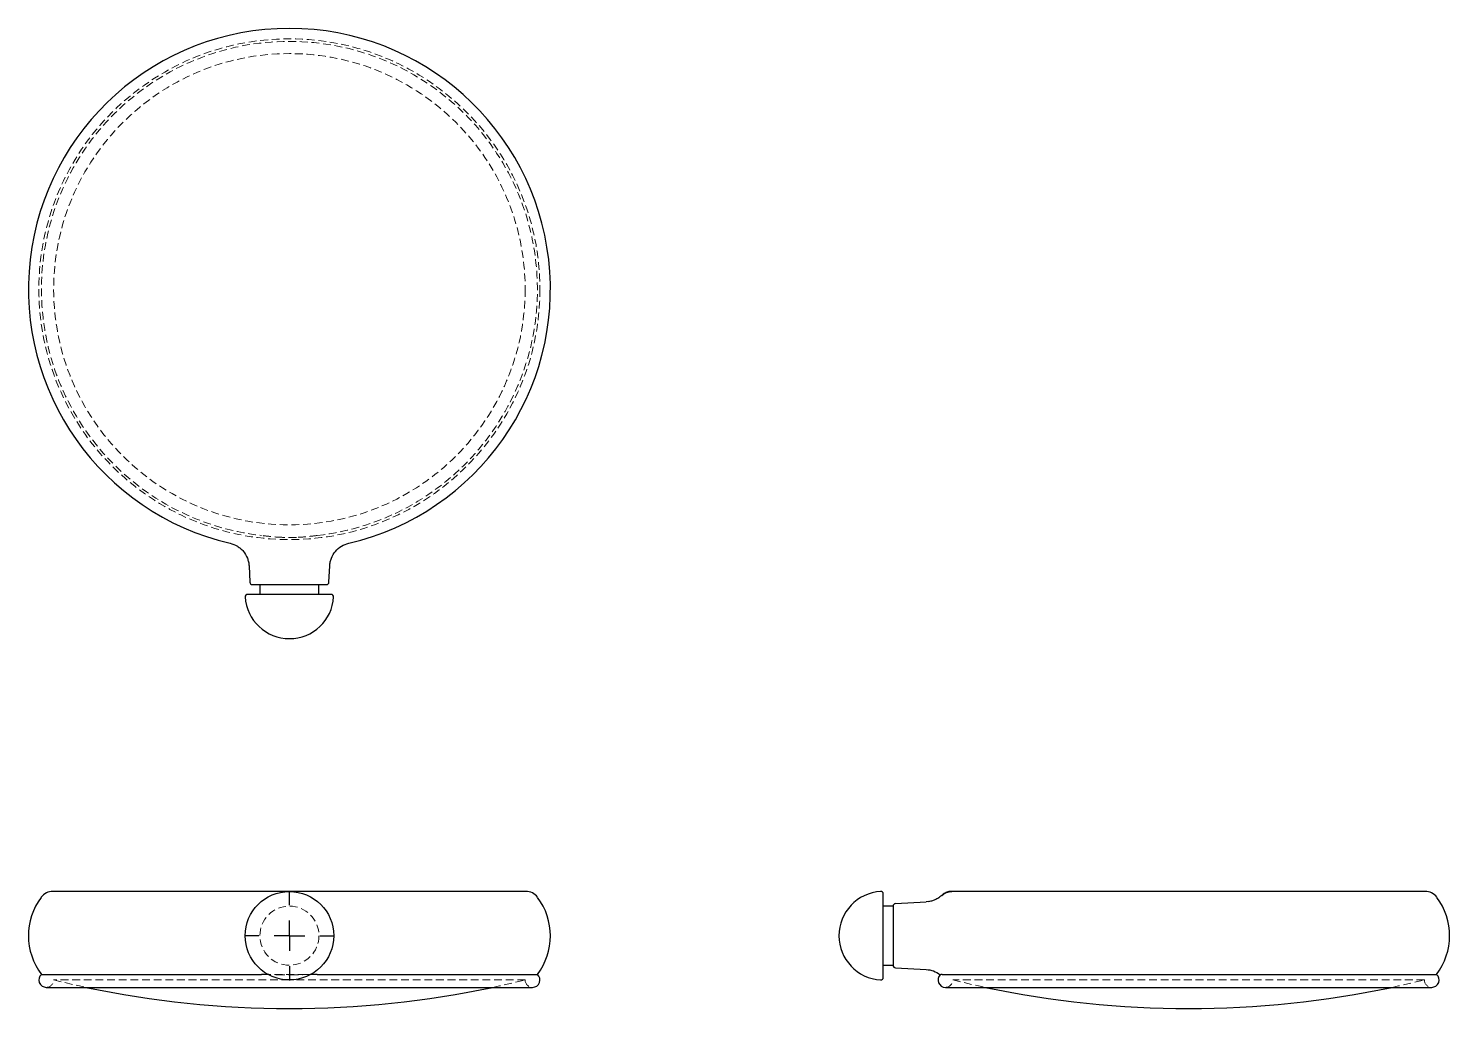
# Model space of a CAD drawing. Header units: millimetres. Extents: x 40 to 273, y 47 to 208.
import ezdxf

# ---------------------------------------------------------------- set-up
doc = ezdxf.new("R2010")
doc.units = ezdxf.units.MM
doc.linetypes.add('HIDDEN', pattern=[1.905, 1.27, -0.635])
doc.layers.add('10', color=7, linetype='Continuous')

# ---------------------------------------------------------------- blocks, each defined once
blk = doc.blocks.new('SW_CENTERMARKSYMBOL_0')
at = {"layer": '10', "color": 0}
for p, q in [((0, 5), (0, 7.34)), ((0, 0), (0, 2.5)), ((-5, 0), (-7.34, 0)), ((0, 0), (-2.5, 0)), ((0, 0), (0, -2.5)), ((0, 0), (2.5, 0)), ((5, 0), (7.34, 0)), ((0, -5), (0, -7.34))]:
    blk.add_line(p, q, dxfattribs=at)

msp = doc.modelspace()

# ---------------------------------------------------------------- linework, layer by layer
at = {"color": 7, "linetype": 'Continuous', "lineweight": 25}
for p, q in [((76.39, 119.93), (76.53, 117.25)), ((89.47, 117.25), (89.61, 119.93)), ((76.93, 116.87), (81.79, 116.87)), ((78.16, 116.87), (78.16, 115.26)), ((81.79, 116.87), (84.21, 116.87)), ((84.21, 116.87), (89.07, 116.87)), ((87.84, 115.26), (87.84, 116.87)), ((89.84, 115.26), (76.16, 115.26)), ((78.52, 66.58), (44.29, 66.58)), ((121.71, 66.58), (87.48, 66.58)), ((180.26, 52.48), (180.26, 66.17)), ((191.48, 66.58), (191.02, 66.54)), ((191.26, 66.57), (191.02, 66.54)), ((268.97, 66.58), (191.81, 66.58)), ((181.87, 64.16), (180.26, 64.16)), ((181.87, 64.18), (181.87, 54.47)), ((182.25, 64.59), (187.3, 64.85)), ((187.65, 64.9), (187.3, 64.85)), ((180.26, 54.49), (181.87, 54.49)), ((182.25, 54.06), (187.3, 53.8)), ((42.39, 52.99), (78.43, 52.99)), ((87.57, 52.99), (123.61, 52.99)), ((189.6, 52.93), (189.58, 52.93)), ((189.91, 52.99), (270.87, 52.99)), ((43.18, 50.86), (122.82, 50.86)), ((190.43, 50.86), (270.08, 50.86))]:
    msp.add_line(p, q, dxfattribs=at)
at = {"color": 7, "linetype": 'HIDDEN', "lineweight": 18}
for p, q in [((191.02, 66.54), (191.47, 66.58)), ((83, 52.07), (44.39, 52.07)), ((87.57, 52.99), (78.43, 52.99)), ((121.61, 52.07), (83, 52.07)), ((268.87, 52.07), (191.64, 52.07))]:
    msp.add_line(p, q, dxfattribs=at)
at = {"color": 7, "linetype": 'HIDDEN', "lineweight": 18, "flags": 128}
for points in [[(44.39, 52.07), (48.61, 51.09), (49.67, 50.86)], [(116.33, 50.86), (117.39, 51.09), (121.61, 52.07)], [(191.64, 52.07), (195.86, 51.09), (196.93, 50.86)], [(263.58, 50.86), (264.65, 51.09), (268.87, 52.07)]]:
    msp.add_lwpolyline(points, dxfattribs=at)
at = {"color": 7, "linetype": 'HIDDEN', "lineweight": 18}
for centre, radius in [((83, 165.26), 41.03), ((83, 165.26), 38.61), ((83, 59.32), 4.84)]:
    msp.add_circle(centre, radius, dxfattribs=at)
at = {"color": 7, "linetype": 'Continuous', "lineweight": 25}
msp.add_circle((83, 59.32), 7.25, dxfattribs=at)
for centre, radius, start, end in [((83, 165.26), 42.74, 283.1407, 256.8596), ((76.93, 117.27), 0.403, 183, 270), ((89.07, 117.27), 0.403, 270, 357), ((76.16, 114.85), 0.403, 90, 183.3723), ((83, 115.26), 7.26, 183.3723, 270), ((83, 115.26), 7.26, 270, 356.6277), ((89.84, 114.85), 0.403, 356.6277, 90), ((50.74, 59.32), 10.48, 143.1301, 217.1983), ((44.29, 64.16), 2.42, 90, 143.1301), ((121.71, 64.16), 2.42, 36.8699, 90), ((115.26, 59.32), 10.48, 322.8017, 36.8699), ((180.26, 59.32), 7.26, 93.3723, 266.6277), ((179.85, 66.17), 0.403, 0, 93.3723), ((268.97, 64.16), 2.42, 36.8699, 90), ((262.52, 59.32), 10.48, 322.8017, 36.8699), ((182.27, 64.18), 0.403, 93, 180), ((182.27, 54.47), 0.403, 180, 267), ((43.18, 52.07), 1.21, 130.5057, 270), ((122.82, 52.07), 1.21, 270, 49.4943), ((179.85, 52.48), 0.403, 266.6277, 0), ((190.43, 52.07), 1.21, 134.6994, 270), ((270.08, 52.07), 1.21, 270, 49.4943), ((83, 208.67), 161.29, 258.0753, 281.9247), ((230.26, 208.67), 161.29, 258.0753, 281.9247)]:
    msp.add_arc(centre, radius, start, end, dxfattribs=at)
at = {"color": 7, "linetype": 'HIDDEN', "lineweight": 18}
for centre, radius, start, end in [((83, 165.26), 40.61, 276.4649, 263.5351), ((43.18, 52.07), 1.21, 270, 0), ((122.82, 52.07), 1.21, 180, 270), ((190.43, 52.07), 1.21, 270, 0), ((270.08, 52.07), 1.21, 180, 270)]:
    msp.add_arc(centre, radius, start, end, dxfattribs=at)
at = {"color": 7, "linetype": 'Continuous', "lineweight": 25}
for points, knots in [([(73.28, 123.64), (73.69, 123.5), (74.31, 123.29), (75.01, 122.77), (75.62, 122.16), (76.06, 121.4), (76.32, 120.57), (76.37, 120.14), (76.39, 119.92)], [0, 0, 0, 0, 0.2497426, 0.3749629, 0.5000476, 0.749617, 0.8748113, 1, 1, 1, 1]), ([(89.61, 119.92), (89.63, 120.14), (89.68, 120.57), (89.94, 121.4), (90.49, 122.34), (91.48, 123.22), (92.31, 123.5), (92.72, 123.64)], [0, 0, 0, 0, 0.125302, 0.25059, 0.500339, 0.750017, 1, 1, 1, 1]), ([(189.82, 65.93), (189.61, 65.76), (189.22, 65.43), (188.57, 65.12), (188.02, 64.95), (187.77, 64.91), (187.65, 64.89)], [0, 0, 0, 0, 0.285113, 0.535134, 0.766399, 1, 1, 1, 1]), ([(191.02, 66.54), (190.8, 66.48), (190.36, 66.36), (190, 66.07), (189.82, 65.93)], [0, 0, 0, 0, 0.500099, 1, 1, 1, 1]), ([(187.28, 53.8), (187.7, 53.74), (188.53, 53.63), (189.23, 53.16), (189.58, 52.93)], [0, 0, 0, 0, 0.5000001, 1, 1, 1, 1]), ([(79.62, 52.97), (79.59, 52.97), (79.2, 52.98), (78.8, 52.98), (78.43, 52.99)], [0, 0, 0, 0, 0.069806, 1, 1, 1, 1]), ([(87.57, 52.99), (87.37, 52.99), (86.97, 52.98), (86.58, 52.97), (86.38, 52.97)], [0, 0, 0, 0, 0.502574, 1, 1, 1, 1]), ([(189.91, 52.99), (189.84, 52.99), (189.77, 52.97), (189.65, 52.94), (189.61, 52.92), (189.6, 52.92)], [0, 0, 0, 0, 0.5, 0.5, 1, 1, 1, 1])]:
    msp.add_open_spline(points, degree=3, knots=knots, dxfattribs=at)
at = {"color": 7, "linetype": 'HIDDEN', "lineweight": 18}
for points, knots in [([(81.86, 124.6), (81.28, 124.61), (80.71, 124.65), (79.57, 124.77), (79, 124.84), (78.43, 124.91)], [0, 0, 0, 0, 0.5, 0.5, 1, 1, 1, 1]), ([(87.57, 124.91), (87, 124.84), (86.43, 124.77), (85.29, 124.65), (84.72, 124.61), (84.14, 124.6)], [0, 0, 0, 0, 0.5, 0.5, 1, 1, 1, 1]), ([(81.86, 52.92), (81.66, 52.92), (81.25, 52.93), (80.51, 52.94), (79.96, 52.96), (79.62, 52.97)], [0, 0, 0, 0, 0.269488, 0.539226, 1, 1, 1, 1]), ([(86.38, 52.97), (86.38, 52.97), (86, 52.96), (85.44, 52.94), (84.7, 52.93), (84.33, 52.92), (84.14, 52.92)], [0, 0, 0, 0, 0.002819, 0.500954, 0.750383, 1, 1, 1, 1])]:
    msp.add_open_spline(points, degree=3, knots=knots, dxfattribs=at)
for points in [[(84.14, 124.6), (83.38, 124.58), (82.62, 124.58), (81.86, 124.6)], [(84.14, 52.93), (83.38, 52.93), (82.62, 52.93), (81.86, 52.93)]]:
    msp.add_open_spline(points, degree=3, dxfattribs=at)
at = {"color": 7, "linetype": 'Continuous', "lineweight": 25}
for points in [[(81.91, 66.58), (80.78, 66.58), (79.65, 66.58), (78.52, 66.58)], [(84.09, 66.58), (83.36, 66.58), (82.64, 66.58), (81.91, 66.58)], [(87.48, 66.58), (86.35, 66.58), (85.22, 66.58), (84.09, 66.58)], [(189.84, 65.93), (190.28, 66.35), (190.88, 66.58), (191.49, 66.58)], [(191.81, 66.58), (191.68, 66.58), (191.52, 66.58), (191.49, 66.58)]]:
    msp.add_open_spline(points, degree=3, dxfattribs=at)

# ---------------------------------------------------------------- block references
at = {"layer": '10'}
msp.add_blockref('SW_CENTERMARKSYMBOL_0', (83, 59.32), dxfattribs=at)

doc.saveas('drawing.dxf')
